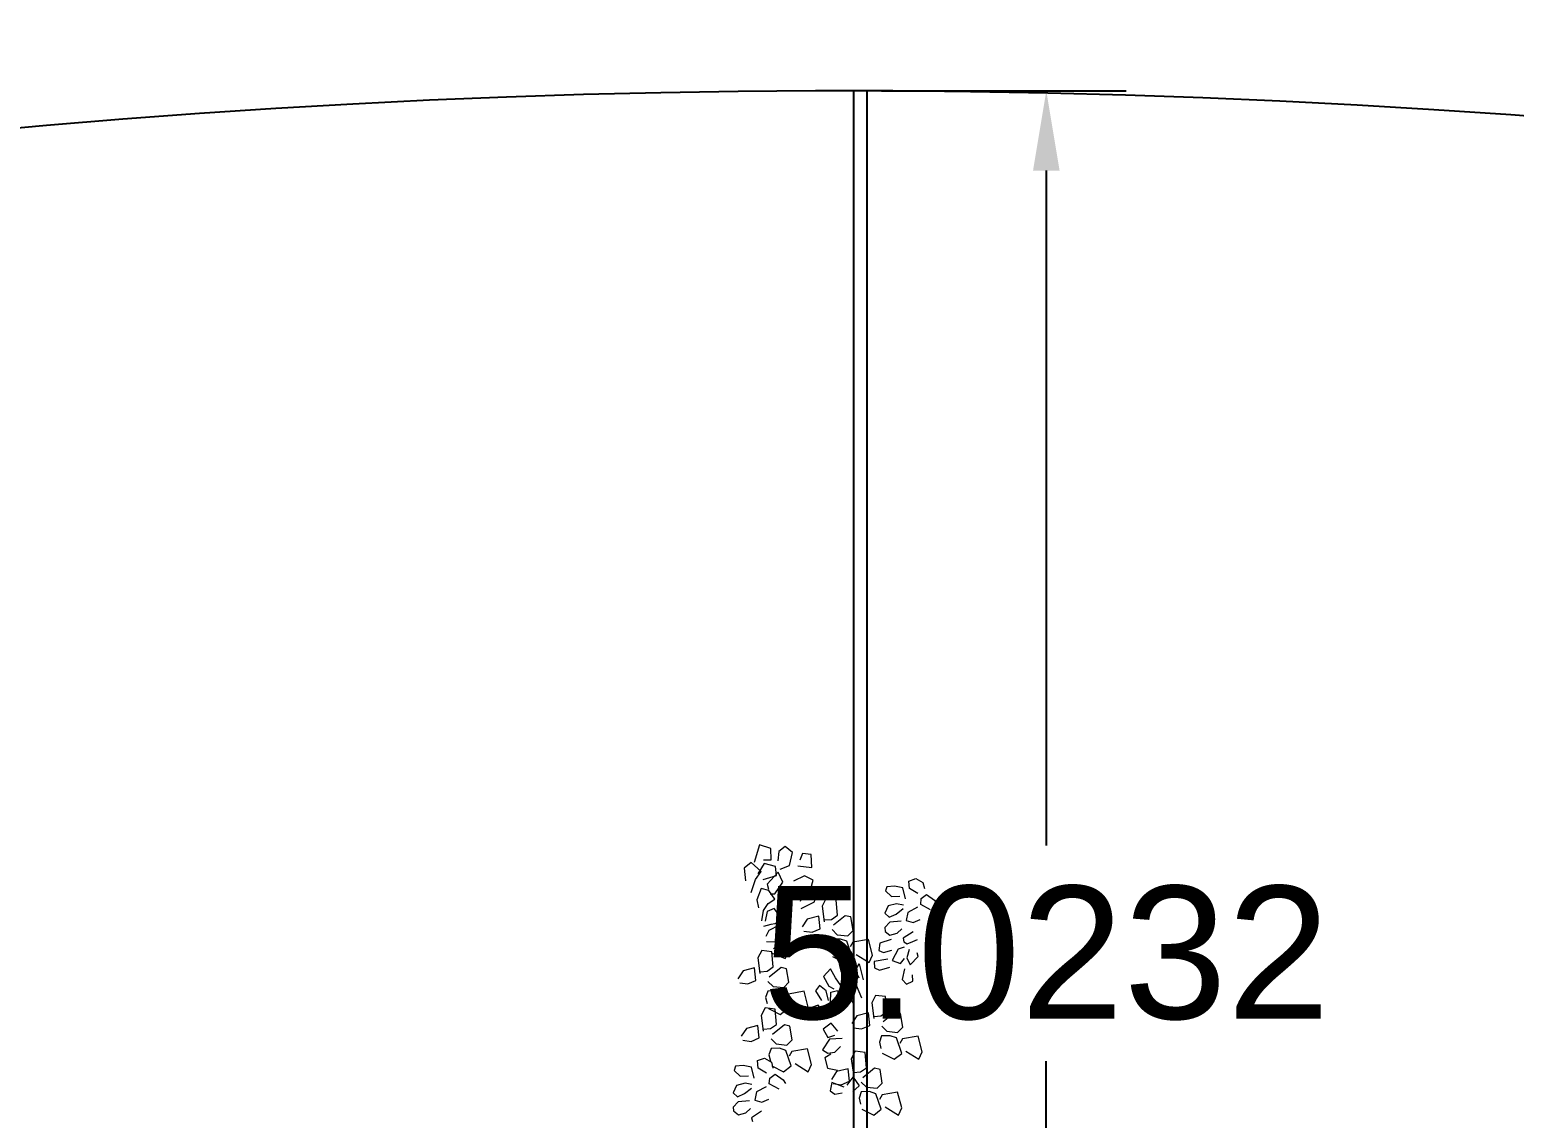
# Model space of a CAD drawing. Header units: metres. Extents: x 10 to 239, y 2 to 253.
# Drawn here: x 57.221 to 60.574, y 176.42 to 178.879 of the extents above; entities that cross this region are included whole.
import ezdxf

# ---------------------------------------------------------------- set-up
doc = ezdxf.new("R2010")
doc.units = ezdxf.units.M
doc.header["$MEASUREMENT"] = 0
doc.linetypes.add('CENTER', pattern=[50.8, 31.75, -6.35, 6.35, -6.35])
doc.layers.get('Defpoints').update_dxf_attribs({"color": 9})
for name, color, linetype in [('-cotas', 252, 'Continuous'), ('1', 7, 'Continuous'), ('1EJES', 252, 'CENTER'), ('1estruct arco', 7, 'Continuous')]:
    doc.layers.add(name, color=color, linetype=linetype)
doc.layers.add('bloques veg', color=7, linetype='Continuous', lineweight=0, true_color=0xbbd5a5)
doc.styles.get("Standard").update_dxf_attribs({"font": 'arial.ttf'})
doc.dimstyles.get("Standard").update_dxf_attribs({"dimtxt": 0.18, "dimasz": 0.18, "dimexe": 0.18, "dimexo": 0.0625, "dimgap": 0.09, "dimtad": 0, "dimtih": 1, "dimtoh": 1, "dimdec": 4, "dimzin": 0, "dimdsep": 46, "dimtxsty": 'Standard', "dimcen": 0.09, "dimadec": 0, "dimazin": 0, "dimtfac": 1, "dimtdec": 4, "dimtofl": 0, "dimtmove": 0, "dimatfit": 3, "dimfxl": 1, "dimtolj": 1, "dimtzin": 0, "dimarcsym": 0})

# ---------------------------------------------------------------- blocks, each defined once
blk = doc.blocks.new('A$C0C3707A3')
at = {"layer": 'bloques veg'}
for p, q in [((2.4712, 0.371), (2.4643, 0.3622)), ((2.4643, 0.3622), (2.4677, 0.3491)), ((2.4677, 0.3491), (2.4758, 0.3408)), ((2.478, 0.3717), (2.4712, 0.371)), ((2.4874, 0.3626), (2.478, 0.3717)), ((2.4894, 0.3422), (2.4874, 0.3626)), ((2.5036, 0.3716), (2.4964, 0.3638)), ((2.4964, 0.3638), (2.5021, 0.3514)), ((2.5021, 0.3514), (2.5123, 0.339)), ((2.5168, 0.3658), (2.5036, 0.3716)), ((2.5209, 0.3506), (2.5168, 0.3658)), ((2.5184, 0.3383), (2.5209, 0.3506)), ((2.5434, 0.3706), (2.5335, 0.3598)), ((2.5335, 0.3598), (2.5341, 0.3448)), ((2.5511, 0.368), (2.5434, 0.3706)), ((2.5494, 0.3396), (2.5524, 0.3544)), ((2.5524, 0.3544), (2.5511, 0.368)), ((2.5977, 0.3549), (2.5957, 0.3404)), ((2.619, 0.349), (2.605, 0.358)), ((2.6246, 0.3283), (2.619, 0.349)), ((2.7006, 0.3615), (2.6987, 0.347)), ((2.6987, 0.347), (2.7049, 0.3324)), ((2.722, 0.3556), (2.7079, 0.3646)), ((2.7275, 0.335), (2.722, 0.3556)), ((2.906, 0.3549), (2.8834, 0.3523)), ((2.9163, 0.3425), (2.906, 0.3549)), ((2.4589, 0.3386), (2.4524, 0.3369)), ((2.4707, 0.3208), (2.4589, 0.3386)), ((2.4906, 0.3332), (2.487, 0.3206)), ((2.487, 0.3206), (2.4927, 0.3081)), ((2.5054, 0.3302), (2.4906, 0.3332)), ((2.5147, 0.3129), (2.5054, 0.3302)), ((2.5299, 0.3344), (2.5494, 0.3396)), ((2.5392, 0.3125), (2.548, 0.3276)), ((2.548, 0.3276), (2.5616, 0.3289)), ((2.5616, 0.3289), (2.5662, 0.3162)), ((2.5957, 0.3404), (2.602, 0.3258)), ((2.602, 0.3258), (2.6246, 0.3283)), ((2.6424, 0.3226), (2.6144, 0.3186)), ((2.6558, 0.3158), (2.6424, 0.3226)), ((2.7049, 0.3324), (2.7275, 0.335)), ((2.7453, 0.3293), (2.7173, 0.3253)), ((2.7208, 0.3251), (2.7219, 0.3125)), ((2.7588, 0.3224), (2.7453, 0.3293)), ((2.7566, 0.3044), (2.7588, 0.3224)), ((2.8122, 0.3228), (2.8305, 0.3195)), ((2.8305, 0.3195), (2.8432, 0.3113)), ((2.8494, 0.3316), (2.835, 0.3289)), ((2.87, 0.3243), (2.8494, 0.3316)), ((2.8628, 0.3422), (2.8859, 0.3344)), ((2.8666, 0.3106), (2.87, 0.3243)), ((2.8859, 0.3344), (2.9002, 0.3243)), ((2.8861, 0.3205), (2.8936, 0.2969)), ((2.9145, 0.3188), (2.8963, 0.3302)), ((2.9002, 0.3243), (2.9163, 0.3425)), ((2.9481, 0.3278), (2.9166, 0.3368)), ((2.921, 0.3205), (2.9212, 0.3066)), ((2.9419, 0.3075), (2.9481, 0.3278)), ((2.5105, 0.2896), (2.5197, 0.3072)), ((2.5197, 0.3072), (2.5303, 0.3066)), ((2.5376, 0.2969), (2.5275, 0.2826)), ((2.5303, 0.3066), (2.5376, 0.2969)), ((2.5522, 0.3031), (2.5417, 0.2817)), ((2.559, 0.3038), (2.5482, 0.3009)), ((2.5662, 0.3162), (2.559, 0.3038)), ((2.5717, 0.3084), (2.5609, 0.3055)), ((2.5833, 0.3045), (2.5717, 0.3084)), ((2.5838, 0.2895), (2.5833, 0.3045)), ((2.5916, 0.2951), (2.5897, 0.276)), ((2.6007, 0.3045), (2.5916, 0.2951)), ((2.6256, 0.2809), (2.6084, 0.3019)), ((2.6179, 0.3184), (2.6189, 0.3059)), ((2.6189, 0.3059), (2.6265, 0.2951)), ((2.6265, 0.2951), (2.6537, 0.2978)), ((2.6551, 0.3098), (2.6446, 0.2883)), ((2.6537, 0.2978), (2.6558, 0.3158)), ((2.6747, 0.315), (2.6638, 0.3121)), ((2.6862, 0.3111), (2.6747, 0.315)), ((2.6828, 0.2846), (2.6867, 0.2961)), ((2.6867, 0.2961), (2.6862, 0.3111)), ((2.6945, 0.3017), (2.6927, 0.2826)), ((2.7036, 0.3111), (2.6945, 0.3017)), ((2.7286, 0.2876), (2.7113, 0.3085)), ((2.7219, 0.3125), (2.7294, 0.3018)), ((2.7294, 0.3018), (2.7566, 0.3044)), ((2.7544, 0.3038), (2.7487, 0.2906)), ((2.77, 0.2894), (2.7621, 0.3012)), ((2.775, 0.314), (2.7744, 0.2987)), ((2.7744, 0.2987), (2.7875, 0.2847)), ((2.7947, 0.3099), (2.784, 0.3152)), ((2.8043, 0.2916), (2.7947, 0.3099)), ((2.8027, 0.3191), (2.8062, 0.306)), ((2.8062, 0.306), (2.8086, 0.2927)), ((2.8086, 0.2927), (2.819, 0.2885)), ((2.8287, 0.3132), (2.8115, 0.3168)), ((2.819, 0.2885), (2.8344, 0.3008)), ((2.8344, 0.3008), (2.8287, 0.3132)), ((2.8432, 0.3113), (2.851, 0.2994)), ((2.851, 0.2994), (2.8666, 0.3106)), ((2.8604, 0.3078), (2.8603, 0.2996)), ((2.8603, 0.2996), (2.8815, 0.2855)), ((2.8775, 0.3135), (2.8688, 0.3112)), ((2.8991, 0.2937), (2.8775, 0.3135)), ((2.8815, 0.2855), (2.8991, 0.2937)), ((2.8936, 0.2969), (2.9094, 0.2988)), ((2.9094, 0.2988), (2.9145, 0.3188)), ((2.9364, 0.2932), (2.9198, 0.2946)), ((2.9212, 0.3066), (2.9419, 0.3075)), ((2.9454, 0.2817), (2.9364, 0.2932)), ((2.5275, 0.2826), (2.5205, 0.2783)), ((2.5417, 0.2817), (2.5522, 0.2682)), ((2.5522, 0.2682), (2.5799, 0.278)), ((2.5782, 0.267), (2.5699, 0.2718)), ((2.5833, 0.2393), (2.5782, 0.267)), ((2.5799, 0.278), (2.5838, 0.2895)), ((2.5897, 0.276), (2.5992, 0.2669)), ((2.5992, 0.2669), (2.6236, 0.2711)), ((2.6236, 0.2711), (2.6256, 0.2809)), ((2.6446, 0.2883), (2.6552, 0.2749)), ((2.6594, 0.2679), (2.6448, 0.2442)), ((2.6552, 0.2749), (2.6828, 0.2846)), ((2.6811, 0.2737), (2.6728, 0.2785)), ((2.6862, 0.246), (2.6811, 0.2737)), ((2.6927, 0.2826), (2.7021, 0.2735)), ((2.7021, 0.2735), (2.7265, 0.2777)), ((2.7265, 0.2777), (2.7286, 0.2876)), ((2.7487, 0.2906), (2.7445, 0.2802)), ((2.7445, 0.2802), (2.758, 0.2733)), ((2.758, 0.2733), (2.7721, 0.2771)), ((2.7721, 0.2771), (2.77, 0.2894)), ((2.7875, 0.2847), (2.7967, 0.2849)), ((2.7967, 0.2849), (2.8043, 0.2916)), ((2.8931, 0.2467), (2.8832, 0.2662)), ((2.9046, 0.2905), (2.9114, 0.2737)), ((2.9114, 0.2737), (2.935, 0.2684)), ((2.935, 0.2684), (2.9454, 0.2817)), ((2.5565, 0.2612), (2.5419, 0.2375)), ((2.6448, 0.2442), (2.658, 0.2384)), ((2.658, 0.2384), (2.6862, 0.246)), ((2.7941, 0.247), (2.7922, 0.2325)), ((2.8155, 0.2411), (2.8014, 0.2501)), ((2.821, 0.2204), (2.8155, 0.2411)), ((2.8346, 0.252), (2.8468, 0.2285)), ((2.8628, 0.2468), (2.8469, 0.2541)), ((2.8626, 0.2258), (2.8628, 0.2468)), ((2.8726, 0.2622), (2.8706, 0.2349)), ((2.8857, 0.2308), (2.8931, 0.2467)), ((2.9109, 0.2585), (2.9083, 0.2334)), ((2.9328, 0.2504), (2.921, 0.2554)), ((2.9312, 0.2348), (2.9328, 0.2504)), ((2.5419, 0.2375), (2.555, 0.2318)), ((2.555, 0.2318), (2.5833, 0.2393)), ((2.6412, 0.2316), (2.6376, 0.219)), ((2.6572, 0.2324), (2.6412, 0.2316)), ((2.6473, 0.2088), (2.6615, 0.2207)), ((2.6615, 0.2207), (2.6572, 0.2324)), ((2.6871, 0.2253), (2.6701, 0.2149)), ((2.697, 0.2186), (2.6871, 0.2253)), ((2.6874, 0.2067), (2.697, 0.2186)), ((2.7922, 0.2325), (2.7984, 0.2179)), ((2.7984, 0.2179), (2.821, 0.2204)), ((2.8388, 0.2147), (2.8108, 0.2107)), ((2.8523, 0.2079), (2.8388, 0.2147)), ((2.8468, 0.2285), (2.8626, 0.2258)), ((2.8706, 0.2349), (2.8857, 0.2308)), ((2.9083, 0.2334), (2.9312, 0.2348)), ((2.5082, 0.1983), (2.5023, 0.1897)), ((2.5023, 0.1897), (2.5047, 0.1764)), ((2.5229, 0.1952), (2.5082, 0.1983)), ((2.5149, 0.1733), (2.5229, 0.1952)), ((2.5213, 0.1928), (2.5193, 0.1783)), ((2.5426, 0.1869), (2.5286, 0.1959)), ((2.5481, 0.1663), (2.5426, 0.1869)), ((2.5487, 0.2033), (2.5455, 0.185)), ((2.5672, 0.2083), (2.5487, 0.2033)), ((2.5736, 0.1972), (2.5672, 0.2083)), ((2.5813, 0.212), (2.5757, 0.2024)), ((2.5757, 0.2024), (2.5778, 0.1902)), ((2.5778, 0.1902), (2.5875, 0.18)), ((2.6008, 0.1998), (2.5813, 0.212)), ((2.6023, 0.177), (2.6008, 0.1998)), ((2.6186, 0.2116), (2.6035, 0.2029)), ((2.6035, 0.2029), (2.6081, 0.1901)), ((2.6152, 0.1851), (2.6295, 0.197)), ((2.6295, 0.197), (2.6186, 0.2116)), ((2.6504, 0.1887), (2.6663, 0.1987)), ((2.6663, 0.1987), (2.6851, 0.198)), ((2.67, 0.2021), (2.6874, 0.2067)), ((2.6851, 0.198), (2.6883, 0.186)), ((2.6956, 0.202), (2.6912, 0.1926)), ((2.7129, 0.2113), (2.6956, 0.202)), ((2.6968, 0.1802), (2.7106, 0.1897)), ((2.7106, 0.1897), (2.7268, 0.1987)), ((2.7268, 0.1987), (2.7129, 0.2113)), ((2.7486, 0.1952), (2.7381, 0.1738)), ((2.7682, 0.2005), (2.7573, 0.1976)), ((2.7797, 0.1966), (2.7682, 0.2005)), ((2.7802, 0.1816), (2.7797, 0.1966)), ((2.788, 0.1872), (2.7862, 0.1681)), ((2.7971, 0.1966), (2.788, 0.1872)), ((2.8221, 0.173), (2.8048, 0.194)), ((2.8144, 0.2105), (2.8154, 0.198)), ((2.8154, 0.198), (2.8229, 0.1872)), ((2.8229, 0.1872), (2.8501, 0.1898)), ((2.8501, 0.1898), (2.8523, 0.2079)), ((2.5188, 0.1674), (2.5331, 0.1573)), ((2.5193, 0.1783), (2.5256, 0.1637)), ((2.5256, 0.1637), (2.5481, 0.1663)), ((2.566, 0.1606), (2.5379, 0.1566)), ((2.5794, 0.1537), (2.566, 0.1606)), ((2.643, 0.151), (2.6289, 0.16)), ((2.6883, 0.186), (2.6644, 0.1796)), ((2.6834, 0.1696), (2.6656, 0.1579)), ((2.7071, 0.1678), (2.6834, 0.1696)), ((2.6973, 0.1524), (2.7071, 0.1678)), ((2.7133, 0.1578), (2.7364, 0.1629)), ((2.7355, 0.1836), (2.7214, 0.1798)), ((2.7468, 0.1761), (2.7355, 0.1836)), ((2.7364, 0.1629), (2.7464, 0.169)), ((2.7381, 0.1738), (2.7487, 0.1603)), ((2.7464, 0.169), (2.7468, 0.1761)), ((2.7487, 0.1603), (2.7763, 0.1701)), ((2.7746, 0.1591), (2.7663, 0.1639)), ((2.7763, 0.1701), (2.7802, 0.1816)), ((2.7862, 0.1681), (2.7956, 0.1589)), ((2.7956, 0.1589), (2.8201, 0.1632)), ((2.8201, 0.1632), (2.8221, 0.173)), ((2.4758, 0.1411), (2.4652, 0.1196)), ((2.4953, 0.1463), (2.4845, 0.1434)), ((2.5068, 0.1424), (2.4953, 0.1463)), ((2.5074, 0.1274), (2.5068, 0.1424)), ((2.5175, 0.1461), (2.5075, 0.1574)), ((2.5152, 0.133), (2.5133, 0.1139)), ((2.5243, 0.1424), (2.5152, 0.133)), ((2.5331, 0.1573), (2.5175, 0.1461)), ((2.5492, 0.1189), (2.532, 0.1398)), ((2.5415, 0.1564), (2.5425, 0.1438)), ((2.5425, 0.1438), (2.5501, 0.1331)), ((2.5501, 0.1331), (2.5773, 0.1357)), ((2.5773, 0.1357), (2.5794, 0.1537)), ((2.6216, 0.1569), (2.6197, 0.1424)), ((2.6197, 0.1424), (2.6259, 0.1278)), ((2.6485, 0.1303), (2.643, 0.151)), ((2.6743, 0.1427), (2.6973, 0.1524)), ((2.7358, 0.1476), (2.7076, 0.14)), ((2.7102, 0.1477), (2.7248, 0.1539)), ((2.7248, 0.1539), (2.7358, 0.1476)), ((2.7529, 0.1533), (2.7383, 0.1296)), ((2.7797, 0.1314), (2.7746, 0.1591)), ((2.4652, 0.1196), (2.4758, 0.1062)), ((2.4758, 0.1062), (2.5035, 0.1159)), ((2.5017, 0.105), (2.4935, 0.1098)), ((2.5035, 0.1159), (2.5074, 0.1274)), ((2.5133, 0.1139), (2.5227, 0.1048)), ((2.5227, 0.1048), (2.5472, 0.109)), ((2.5472, 0.109), (2.5492, 0.1189)), ((2.5957, 0.1104), (2.5848, 0.1075)), ((2.6072, 0.1065), (2.5957, 0.1104)), ((2.6077, 0.0915), (2.6072, 0.1065)), ((2.6247, 0.1065), (2.6155, 0.0971)), ((2.6259, 0.1278), (2.6485, 0.1303)), ((2.6663, 0.1247), (2.6383, 0.1206)), ((2.6419, 0.1204), (2.6429, 0.1079)), ((2.6429, 0.1079), (2.6504, 0.0971)), ((2.6798, 0.1178), (2.6663, 0.1247)), ((2.6776, 0.0998), (2.6798, 0.1178)), ((2.7292, 0.1202), (2.7247, 0.1109)), ((2.7247, 0.1109), (2.7307, 0.0927)), ((2.7406, 0.121), (2.7292, 0.1202)), ((2.7383, 0.1296), (2.7515, 0.1239)), ((2.7449, 0.0965), (2.7406, 0.121)), ((2.7515, 0.1239), (2.7797, 0.1314)), ((2.7604, 0.1123), (2.7567, 0.1043)), ((2.7735, 0.1111), (2.7604, 0.1123)), ((2.7801, 0.0908), (2.7735, 0.1111)), ((2.48, 0.0992), (2.4654, 0.0755)), ((2.5068, 0.0773), (2.5017, 0.105)), ((2.5762, 0.1051), (2.5656, 0.0837)), ((2.5656, 0.0837), (2.5762, 0.0703)), ((2.5762, 0.0703), (2.6038, 0.08)), ((2.6038, 0.08), (2.6077, 0.0915)), ((2.6155, 0.0971), (2.6137, 0.078)), ((2.6496, 0.0829), (2.6323, 0.1039)), ((2.6476, 0.0731), (2.6496, 0.0829)), ((2.6504, 0.0971), (2.6776, 0.0998)), ((2.7423, 0.0888), (2.7371, 0.0735)), ((2.7626, 0.078), (2.7423, 0.0888)), ((2.7567, 0.1043), (2.7608, 0.0891)), ((2.7946, 0.1017), (2.7877, 0.0928)), ((2.7877, 0.0928), (2.7912, 0.0798)), ((2.7912, 0.0798), (2.7992, 0.0715)), ((2.8015, 0.1023), (2.7946, 0.1017)), ((2.8109, 0.0932), (2.8015, 0.1023)), ((2.8129, 0.0728), (2.8109, 0.0932)), ((2.8271, 0.1022), (2.8198, 0.0945)), ((2.8198, 0.0945), (2.8255, 0.082)), ((2.8255, 0.082), (2.8358, 0.0697)), ((2.8403, 0.0965), (2.8271, 0.1022)), ((2.8443, 0.0813), (2.8403, 0.0965)), ((2.8418, 0.069), (2.8443, 0.0813)), ((2.8669, 0.1013), (2.857, 0.0905)), ((2.857, 0.0905), (2.8575, 0.0755)), ((2.8746, 0.0987), (2.8669, 0.1013)), ((2.8729, 0.0703), (2.8759, 0.0851)), ((2.8759, 0.0851), (2.8746, 0.0987)), ((2.4654, 0.0755), (2.4786, 0.0697)), ((2.4786, 0.0697), (2.5068, 0.0773)), ((2.5804, 0.0632), (2.5658, 0.0396)), ((2.6021, 0.0691), (2.5939, 0.0738)), ((2.6072, 0.0413), (2.6021, 0.0691)), ((2.6137, 0.078), (2.6231, 0.0689)), ((2.6231, 0.0689), (2.6476, 0.0731)), ((2.7088, 0.0705), (2.7004, 0.0625)), ((2.7004, 0.0625), (2.7058, 0.0511)), ((2.7274, 0.0662), (2.7088, 0.0705)), ((2.7471, 0.0622), (2.7346, 0.0565)), ((2.7346, 0.0565), (2.7501, 0.0421)), ((2.7371, 0.0735), (2.7459, 0.0665)), ((2.7621, 0.0581), (2.7471, 0.0622)), ((2.7666, 0.0674), (2.7626, 0.078)), ((2.7759, 0.0676), (2.7727, 0.0621)), ((2.7727, 0.0621), (2.7767, 0.0515)), ((2.7824, 0.0693), (2.7759, 0.0676)), ((2.7941, 0.0515), (2.7824, 0.0693)), ((2.8141, 0.0639), (2.8105, 0.0513)), ((2.8289, 0.0608), (2.8141, 0.0639)), ((2.8382, 0.0435), (2.8289, 0.0608)), ((2.8533, 0.0651), (2.8729, 0.0703)), ((2.8627, 0.0431), (2.8714, 0.0583)), ((2.8714, 0.0583), (2.885, 0.0596)), ((2.885, 0.0596), (2.8896, 0.0469)), ((2.5658, 0.0396), (2.579, 0.0338)), ((2.579, 0.0338), (2.6072, 0.0413)), ((2.7058, 0.0511), (2.7173, 0.0519)), ((2.7501, 0.0421), (2.7566, 0.0438)), ((2.7767, 0.0515), (2.7801, 0.0431)), ((2.8105, 0.0513), (2.8162, 0.0388)), ((2.8339, 0.0203), (2.8432, 0.0379)), ((2.8432, 0.0379), (2.8538, 0.0373)), ((2.861, 0.0276), (2.8509, 0.0132)), ((2.8538, 0.0373), (2.861, 0.0276)), ((2.8825, 0.0345), (2.8716, 0.0316)), ((2.8896, 0.0469), (2.8825, 0.0345)), ((2.8509, 0.0132), (2.8439, 0.009))]:
    blk.add_line(p, q, dxfattribs=at)
blk = doc.blocks.new('*D84')
at = {"layer": '-cotas', "color": 0, "lineweight": -2, "transparency": 16777216}
for p, q in [((59.1456, 178.7404), (59.6975, 178.7404)), ((59.5175, 178.5604), (59.5175, 177.036)), ((59.5175, 173.8972), (59.5175, 176.5494)), ((59.1456, 173.7172), (59.6975, 173.7172))]:
    blk.add_line(p, q, dxfattribs=at)
at = {"layer": '-cotas', "color": 0, "transparency": 16777216}
for points in [[(59.4875, 178.5604), (59.5475, 178.5604), (59.5175, 178.7404)], [(59.4875, 173.8972), (59.5475, 173.8972), (59.5175, 173.7172)]]:
    blk.add_solid(points, dxfattribs=at)
at = {"layer": 'Defpoints', "color": 0, "transparency": 16777216}
for p in [(59.0831, 178.7404), (59.5175, 178.7404), (59.0831, 173.7172)]:
    blk.add_point(p, dxfattribs=at)
at = {"layer": '-cotas', "color": 0, "transparency": 16777216, "insert": (59.5175, 176.7927), "char_height": 0.3, "attachment_point": 5}
blk.add_mtext('\\A1;5.0232', dxfattribs=at)

msp = doc.modelspace()

# ---------------------------------------------------------------- linework, layer by layer
at = {"layer": '1'}
msp.add_line((59.08442, 178.51617), (59.08442, 178.51617), dxfattribs=at)
at = {"layer": '1EJES'}
msp.add_line((59.08311, 173.62621), (59.08311, 178.74043), dxfattribs=at)
at = {"layer": '1estruct arco'}
for p, q in [((59.08311, 173.71725), (59.08311, 178.74043)), ((59.11311, 173.71734), (59.11311, 178.74043))]:
    msp.add_line(p, q, dxfattribs=at)
for radius, start, end in [(21.59873, 28.135936, 149.788644), (21.51609, 28.183951, 149.787683), (20.72709, 28.662092, 149.778129)]:
    msp.add_arc((59.06396, 158.01334), radius, start, end, dxfattribs=at)

# ---------------------------------------------------------------- block references
at = {"layer": 'bloques veg', "color": 2, "xscale": 1.260409816243446, "yscale": 1.260409816243446, "zscale": 1.260409816243446, "rotation": 89.61459607603958}
msp.add_blockref('A$C0C3707A3', (59.25767, 173.31927), dxfattribs=at)

# ---------------------------------------------------------------- dimensions: what is measured, and where the dimension line sits
at = {"layer": '-cotas'}
dim = msp.add_linear_dim(base=(59.51746, 178.74043), p1=(59.08311, 173.71723), p2=(59.08311, 178.74043), angle=90, dimstyle='Standard', override={"dimtxt": 0.3}, dxfattribs=at)
dim.commit()
dim.dimension.update_dxf_attribs({"geometry": '*D84', "text_midpoint": (59.51746, 176.7927), "dimtype": 160})

doc.saveas('drawing.dxf')
